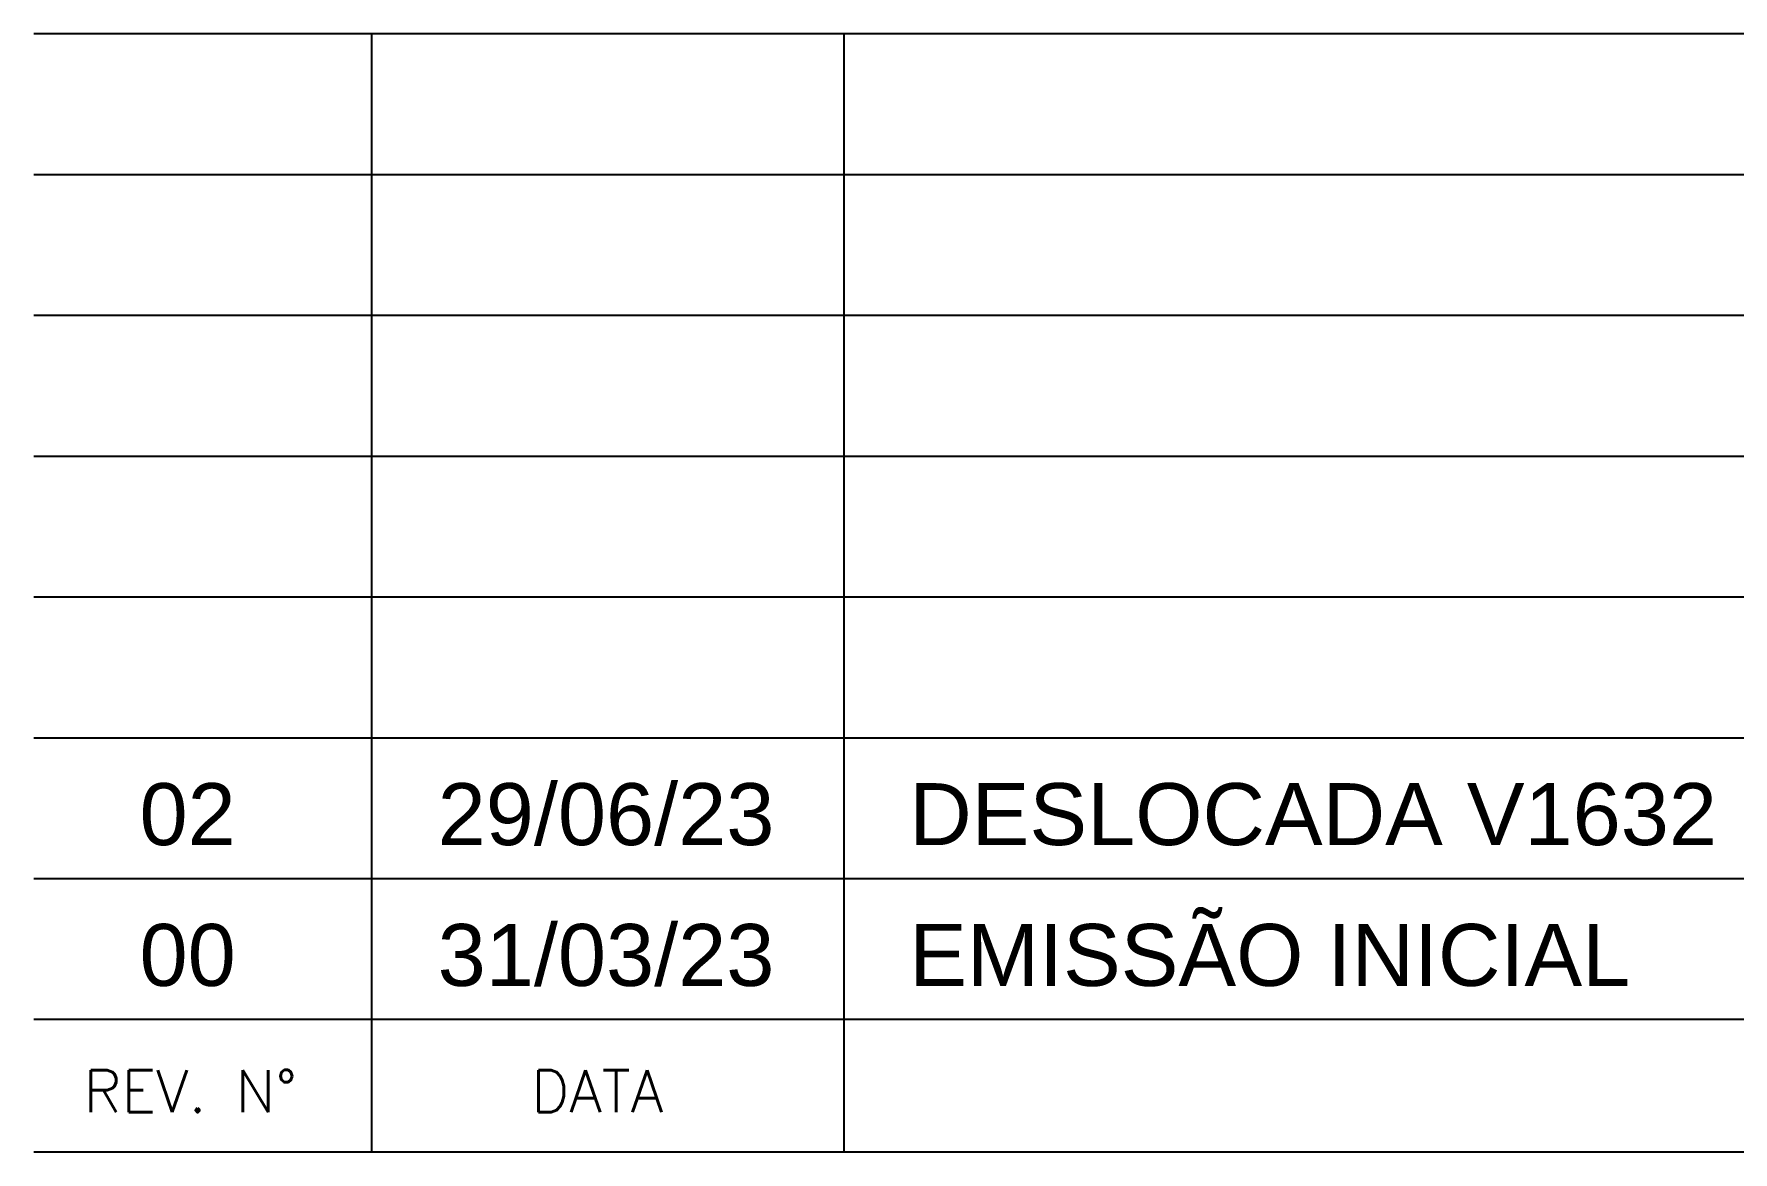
# Model space of a CAD drawing. Header units: millimetres. Extents: x -2368 to 4502, y -2283 to 2217.
# Drawn here: x 3601.7 to 3903.5, y -1553.6 to -1355.1 of the extents above; entities that cross this region are included whole.
import ezdxf

# ---------------------------------------------------------------- set-up
doc = ezdxf.new("R2010")
doc.units = ezdxf.units.MM
doc.header["$LTSCALE"] = 50
doc.layers.add('CARIMBO', color=7, linetype='Continuous')
doc.layers.add('F-COTAS', color=106, linetype='Continuous')
doc.layers.add('TERRENO', color=3, linetype='Continuous', lineweight=30)
doc.styles.add('AR-REF', font='arial.ttf')
doc.styles.add('STYLE3', font='romans.shx')

msp = doc.modelspace()

# ---------------------------------------------------------------- hatches: boundary and pattern name
at = {"layer": 'F-COTAS'}
h = msp.add_hatch(dxfattribs=at)
h.set_pattern_fill('ANSI32', color=256)
h.paths.add_polyline_path([(3753.793, -1527.694), (3888.682, -1527.694), (3888.682, -1507.299), (3753.793, -1507.299)], flags=9)
h = msp.add_hatch(dxfattribs=at)
h.set_pattern_fill('ANSI32', color=256)
h.paths.add_polyline_path([(3617.661, -1527.106), (3640.37, -1527.106), (3640.37, -1510.258), (3617.661, -1510.258)], flags=9)
h = msp.add_hatch(dxfattribs=at)
h.set_pattern_fill('ANSI32', color=256)
h.paths.add_polyline_path([(3670.582, -1527.152), (3736.09, -1527.152), (3736.09, -1510.078), (3670.582, -1510.078)], flags=9)
h = msp.add_hatch(dxfattribs=at)
h.set_pattern_fill('ANSI32', color=256)
h.paths.add_polyline_path([(3610.084, -1548.419), (3653.834, -1548.419), (3653.834, -1537.169), (3610.084, -1537.169)], flags=9)
h = msp.add_hatch(dxfattribs=at)
h.set_pattern_fill('ANSI32', color=256)
h.paths.add_polyline_path([(3689.601, -1548.419), (3717.637, -1548.419), (3717.637, -1537.169), (3689.601, -1537.169)], flags=9)

# ---------------------------------------------------------------- linework, layer by layer
at = {"layer": 'CARIMBO', "color": 1}
for p, q in [((4450.217, -1355.096), (3601.717, -1355.096)), ((3661.669, -1355.096), (3661.669, -1553.596)), ((3745.601, -1355.096), (3745.601, -1553.596)), ((4450.217, -1380.096), (3601.717, -1380.096)), ((4450.217, -1405.096), (3601.717, -1405.096)), ((4450.217, -1430.096), (3601.717, -1430.096)), ((4450.217, -1455.096), (3601.717, -1455.096)), ((4450.217, -1480.096), (3601.717, -1480.096)), ((4450.217, -1505.096), (3601.717, -1505.096))]:
    msp.add_line(p, q, dxfattribs=at)
at = {"layer": 'CARIMBO', "color": 6}
for p, q in [((4451.717, -1530.096), (3601.717, -1530.096)), ((4451.717, -1553.596), (3601.717, -1553.596))]:
    msp.add_line(p, q, dxfattribs=at)

# ---------------------------------------------------------------- texts
at = {"layer": 'CARIMBO', "color": 2, "style": 'STYLE3'}
for s, p in [('REV. N°', (3610.53, -1546.544)), ('DATA', (3690.047, -1546.544))]:
    msp.add_text(s, height=7.5, dxfattribs=at).set_placement(p)
at = {"layer": 'CARIMBO', "color": 3, "style": 'AR-REF'}
for tag, p in [('29/06/23', (3673.427, -1499.111)), ('02', (3620.469, -1499.111)), ('00', (3620.469, -1524.111)), ('31/03/23', (3673.427, -1524.111))]:
    msp.add_attdef(tag, p, '', height=11, dxfattribs=at)
at = {"layer": 'TERRENO', "linetype": 'ByBlock', "style": 'AR-REF'}
for s, p in [('DESLOCADA V1632 PARA MANTER SHAFT COM 1.59m (OSSO)', (3757.192, -1499.107)), ('EMISSÃO INICIAL', (3757.192, -1524.107))]:
    msp.add_text(s, height=11, dxfattribs=at).set_placement(p)

doc.saveas('drawing.dxf')
